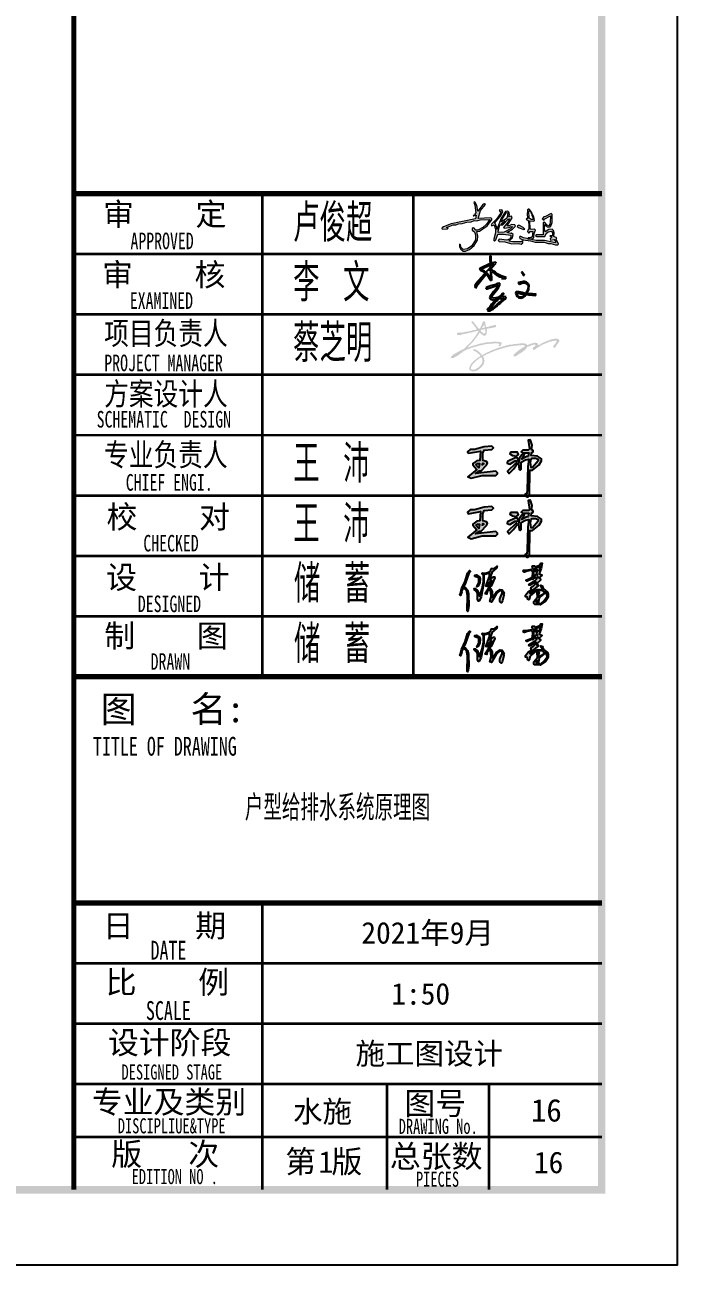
# Model space of a CAD drawing. Extents: x 27938 to 650306, y -92720 to 1524912.
# Drawn here: x 388269 to 392591, y 95789 to 104009 of the extents above; entities that cross this region are included whole.
import ezdxf
from ezdxf.enums import TextEntityAlignment as Align

# ---------------------------------------------------------------- set-up
doc = ezdxf.new("R2010")
doc.units = 0
doc.header["$LTSCALE"] = 1000
doc.header["$MEASUREMENT"] = 0
doc.linetypes.add('DASH', pattern=[0.35, 0.25, -0.1])
for name, color, linetype in [('C-Sheet-图框', 101, 'Continuous'), ('图框', 140, 'Continuous'), ('图签文字', 147, 'Continuous'), ('电子签名-李文', 7, 'DASH'), ('签名-水', 7, 'Continuous')]:
    doc.layers.add(name, color=color, linetype=linetype)
doc.layers.add('yichutu', color=7, linetype='Continuous', true_color=0xffffff, plot=False)
doc.layers.add('图签', color=147, linetype='Continuous', lineweight=18)
doc.layers.add('签名', color=7, linetype='Continuous', lineweight=18)
doc.styles.add('宋体', font='', dxfattribs={"height": 50})
doc.styles.add('建筑图签-1', font='simhei.ttf', dxfattribs={"width": 0.7})
doc.styles.add('建筑图签-2', font='TXT.shx', dxfattribs={"width": 0.5, "bigfont": 'HZTXT.shx'})
doc.styles.get('宋体').set_extended_font_data('SimSun')

# ---------------------------------------------------------------- blocks, each defined once
blk = doc.blocks.new('yct-841-594-84100-59399.9999999999-100-1000.0')
at = {"layer": 'yichutu', "color": 7, "true_color": 0xffffff}
blk.add_lwpolyline([(0, 0), (0, 59400), (84100, 59400), (84100, 0)], close=True, dxfattribs=at)
blk = doc.blocks.new('ljc')
at = {"linetype": 'Continuous'}
h = blk.add_hatch(color=0, dxfattribs=at)
h.paths.add_polyline_path([(2022.8, 1567.7), (2018.8, 1563.7), (2019.8, 1561.7), (2023.8, 1561.7), (2021.8, 1551.7), (1954.8, 1537.7), (1932.8, 1529.7), (1929.8, 1526.7), (1928.8, 1524.7), (1930.8, 1522.7), (1943.8, 1523.7), (1945.8, 1525.7), (1941.8, 1527.7), (1959.8, 1534.7), (1966.8, 1534.7), (1974.8, 1537.7), (1984.8, 1538.7), (1997.8, 1542.7), (2009.8, 1543.7), (2017.8, 1546.7), (2024.8, 1545.7), (2034.8, 1548.7), (2060.8, 1549.7), (2051.8, 1536.7), (2041.8, 1527.7), (2027.8, 1520.7), (2022.8, 1520.7), (2017.8, 1525.7), (2014.8, 1526.7), (2012.8, 1524.7), (2012.8, 1520.7), (2018.8, 1515.7), (2021.8, 1507.7), (2021.8, 1493.7), (2011.8, 1476.7), (1999.8, 1468.7), (1987.8, 1466.7), (1981.8, 1472.7), (1979.8, 1479.7), (1977.8, 1481.7), (1977.8, 1474.7), (1980.8, 1467.7), (1987.8, 1462.7), (1993.8, 1462.7), (2004.8, 1466.7), (2017.8, 1477.7), (2026.8, 1492.7), (2027.8, 1503.7), (2024.8, 1516.7), (2032.8, 1517.7), (2053.8, 1532.7), (2066.8, 1548.7), (2066.8, 1551.7), (2063.8, 1554.7), (2028.8, 1552.7), (2035.8, 1574.7), (2048.8, 1590.7), (2046.8, 1592.7), (2042.8, 1591.7), (2027.8, 1572.7), (2024.8, 1588.7), (2020.8, 1596.7), (2017.8, 1598.7), (2016.8, 1596.7), (2019.8, 1589.7)])
h.paths.add_polyline_path([(2080.8, 1521.7), (2080.8, 1527.7), (2074.8, 1540.7), (2092.8, 1561.7), (2096.8, 1571.7), (2093.8, 1576.7), (2086.8, 1575.7), (2088.8, 1571.7), (2091.8, 1571.7), (2090.8, 1566.7), (2079.8, 1550.7), (2065.8, 1536.7), (2064.8, 1534.7), (2066.8, 1532.7), (2072.8, 1534.7), (2076.8, 1522.7), (2076.8, 1512.7), (2071.8, 1495.7), (2071.8, 1491.7), (2073.8, 1489.7), (2077.8, 1493.7), (2082.8, 1509.7), (2098.8, 1509.7), (2118.8, 1506.7), (2118.8, 1499.7), (2115.8, 1495.7), (2107.8, 1492.7), (2086.8, 1495.7), (2083.8, 1491.7), (2086.8, 1488.7), (2102.8, 1487.7), (2121.8, 1482.7), (2139.8, 1483.7), (2147.8, 1481.7), (2151.8, 1485.7), (2151.8, 1490.7), (2147.8, 1487.7), (2124.8, 1487.7), (2113.8, 1489.7), (2123.8, 1498.7), (2125.8, 1508.7), (2120.8, 1511.7), (2118.8, 1510.7), (2107.8, 1513.7), (2123.8, 1522.7), (2131.8, 1531.7), (2129.8, 1534.7), (2120.8, 1535.7), (2114.8, 1532.7), (2108.8, 1532.7), (2122.8, 1554.7), (2120.8, 1558.7), (2113.8, 1556.7), (2115.8, 1563.7), (2114.8, 1568.7), (2110.8, 1572.7), (2104.8, 1571.7), (2092.8, 1553.7)])
h.paths.add_polyline_path([(2088.8, 1534.7), (2096.8, 1534.7), (2111.8, 1550.7), (2115.8, 1551.7), (2110.8, 1542.7), (2098.8, 1527.7), (2100.8, 1525.7), (2113.8, 1527.7), (2120.8, 1530.7), (2123.8, 1529.7), (2117.8, 1523.7), (2100.8, 1514.7), (2083.8, 1513.7), (2083.8, 1517.7)], flags=16)
h.paths.add_polyline_path([(2092.8, 1536.7), (2094.8, 1539.7), (2102.8, 1545.7), (2095.8, 1536.7)], flags=16)
h.paths.add_polyline_path([(2092.8, 1543.7), (2093.8, 1548.7), (2105.8, 1567.7), (2108.8, 1568.7), (2110.8, 1566.7), (2107.8, 1553.7), (2103.8, 1549.7)], flags=16)
h.paths.add_polyline_path([(2140.8, 1533.7), (2137.8, 1532.7), (2136.8, 1530.7), (2141.8, 1526.7), (2154.8, 1521.7), (2157.8, 1522.7), (2152.8, 1527.7)])
h.paths.add_polyline_path([(2174.8, 1521.7), (2172.8, 1523.7), (2171.8, 1545.7), (2182.8, 1544.7), (2184.8, 1546.7), (2182.8, 1556.7), (2177.8, 1565.7), (2176.8, 1560.7), (2179.8, 1555.7), (2180.8, 1549.7), (2174.8, 1549.7), (2169.8, 1553.7), (2168.8, 1573.7), (2170.8, 1573.7), (2174.8, 1568.7), (2175.8, 1570.7), (2169.8, 1578.7), (2166.8, 1578.7), (2164.8, 1576.7), (2163.8, 1561.7), (2165.8, 1552.7), (2162.8, 1552.7), (2161.8, 1550.7), (2166.8, 1546.7), (2168.8, 1536.7), (2168.8, 1523.7), (2165.8, 1520.7), (2164.8, 1516.7), (2167.8, 1512.7), (2169.8, 1512.7), (2172.8, 1516.7), (2179.8, 1516.7), (2177.8, 1501.7), (2174.8, 1499.7), (2166.8, 1498.7), (2174.8, 1495.7), (2179.8, 1496.7), (2182.8, 1499.7), (2183.8, 1510.7), (2186.8, 1520.7), (2184.8, 1522.7)])
h.paths.add_polyline_path([(2232.8, 1541.7), (2232.8, 1563.7), (2230.8, 1566.7), (2214.8, 1557.7), (2209.8, 1556.7), (2205.8, 1551.7), (2210.8, 1547.7), (2210.8, 1550.7), (2228.8, 1559.7), (2227.8, 1541.7), (2226.8, 1536.7), (2223.8, 1532.7), (2219.8, 1533.7), (2212.8, 1541.7), (2210.8, 1542.7), (2208.8, 1540.7), (2208.8, 1507.7), (2188.8, 1507.7), (2186.8, 1505.7), (2190.8, 1502.7), (2212.8, 1502.7), (2216.8, 1510.7), (2221.8, 1515.7), (2231.8, 1517.7), (2233.8, 1512.7), (2233.8, 1504.7), (2226.8, 1504.7), (2231.8, 1501.7), (2231.8, 1499.7), (2227.8, 1496.7), (2228.8, 1492.7), (2238.8, 1494.7), (2242.8, 1488.7), (2242.8, 1485.7), (2211.8, 1491.7), (2188.8, 1491.7), (2178.8, 1493.7), (2175.8, 1495.7), (2166.8, 1495.7), (2163.8, 1497.7), (2153.8, 1498.7), (2146.8, 1502.7), (2143.8, 1502.7), (2142.8, 1500.7), (2143.8, 1497.7), (2152.8, 1493.7), (2173.8, 1490.7), (2185.8, 1486.7), (2210.8, 1486.7), (2221.8, 1483.7), (2229.8, 1483.7), (2242.8, 1479.7), (2248.8, 1479.7), (2250.8, 1481.7), (2243.8, 1495.7), (2245.8, 1498.7), (2237.8, 1502.7), (2238.8, 1512.7), (2236.8, 1519.7), (2232.8, 1522.7), (2223.8, 1521.7), (2213.8, 1515.7), (2211.8, 1521.7), (2212.8, 1535.7), (2219.8, 1529.7), (2227.8, 1529.7), (2229.8, 1531.7)])
at = {"color": 0, "linetype": 'Continuous', "elevation": 16426272}
for points in [[(1929.8, 1526.7), (1928.8, 1524.7), (1930.8, 1522.7), (1943.8, 1523.7), (1945.8, 1525.7), (1941.8, 1527.7), (1959.8, 1534.7), (1966.8, 1534.7), (1974.8, 1537.7), (1984.8, 1538.7), (1997.8, 1542.7), (2009.8, 1543.7), (2017.8, 1546.7), (2024.8, 1545.7), (2034.8, 1548.7), (2060.8, 1549.7), (2051.8, 1536.7), (2041.8, 1527.7), (2027.8, 1520.7), (2022.8, 1520.7), (2017.8, 1525.7), (2014.8, 1526.7), (2012.8, 1524.7), (2012.8, 1520.7), (2018.8, 1515.7), (2021.8, 1507.7), (2021.8, 1493.7), (2011.8, 1476.7), (1999.8, 1468.7), (1987.8, 1466.7), (1981.8, 1472.7), (1979.8, 1479.7), (1977.8, 1481.7), (1977.8, 1474.7), (1980.8, 1467.7), (1987.8, 1462.7), (1993.8, 1462.7), (2004.8, 1466.7), (2017.8, 1477.7), (2026.8, 1492.7), (2027.8, 1503.7), (2024.8, 1516.7), (2032.8, 1517.7), (2053.8, 1532.7), (2066.8, 1548.7), (2066.8, 1551.7), (2063.8, 1554.7), (2028.8, 1552.7), (2035.8, 1574.7), (2048.8, 1590.7), (2046.8, 1592.7), (2042.8, 1591.7), (2027.8, 1572.7), (2024.8, 1588.7), (2020.8, 1596.7), (2017.8, 1598.7), (2016.8, 1596.7), (2019.8, 1589.7), (2022.8, 1567.7), (2018.8, 1563.7), (2019.8, 1561.7), (2023.8, 1561.7), (2021.8, 1551.7), (1954.8, 1537.7), (1932.8, 1529.7), (1929.8, 1526.7)], [(2065.8, 1536.7), (2064.8, 1534.7), (2066.8, 1532.7), (2072.8, 1534.7), (2076.8, 1522.7), (2076.8, 1512.7), (2071.8, 1495.7), (2071.8, 1491.7), (2073.8, 1489.7), (2077.8, 1493.7), (2082.8, 1509.7), (2098.8, 1509.7), (2118.8, 1506.7), (2118.8, 1499.7), (2115.8, 1495.7), (2107.8, 1492.7), (2086.8, 1495.7), (2083.8, 1491.7), (2086.8, 1488.7), (2102.8, 1487.7), (2121.8, 1482.7), (2139.8, 1483.7), (2147.8, 1481.7), (2151.8, 1485.7), (2151.8, 1490.7), (2147.8, 1487.7), (2124.8, 1487.7), (2113.8, 1489.7), (2123.8, 1498.7), (2125.8, 1508.7), (2120.8, 1511.7), (2118.8, 1510.7), (2107.8, 1513.7), (2123.8, 1522.7), (2131.8, 1531.7), (2129.8, 1534.7), (2120.8, 1535.7), (2114.8, 1532.7), (2108.8, 1532.7), (2122.8, 1554.7), (2120.8, 1558.7), (2113.8, 1556.7), (2115.8, 1563.7), (2114.8, 1568.7), (2110.8, 1572.7), (2104.8, 1571.7), (2092.8, 1553.7), (2080.8, 1521.7), (2080.8, 1527.7), (2074.8, 1540.7), (2092.8, 1561.7), (2096.8, 1571.7), (2093.8, 1576.7), (2086.8, 1575.7), (2088.8, 1571.7), (2091.8, 1571.7), (2090.8, 1566.7), (2079.8, 1550.7), (2065.8, 1536.7)], [(2162.8, 1552.7), (2161.8, 1550.7), (2166.8, 1546.7), (2168.8, 1536.7), (2168.8, 1523.7), (2165.8, 1520.7), (2164.8, 1516.7), (2167.8, 1512.7), (2169.8, 1512.7), (2172.8, 1516.7), (2179.8, 1516.7), (2177.8, 1501.7), (2174.8, 1499.7), (2166.8, 1498.7), (2174.8, 1495.7), (2179.8, 1496.7), (2182.8, 1499.7), (2183.8, 1510.7), (2186.8, 1520.7), (2184.8, 1522.7), (2174.8, 1521.7), (2172.8, 1523.7), (2171.8, 1545.7), (2182.8, 1544.7), (2184.8, 1546.7), (2182.8, 1556.7), (2177.8, 1565.7), (2176.8, 1560.7), (2179.8, 1555.7), (2180.8, 1549.7), (2174.8, 1549.7), (2169.8, 1553.7), (2168.8, 1573.7), (2170.8, 1573.7), (2174.8, 1568.7), (2175.8, 1570.7), (2169.8, 1578.7), (2166.8, 1578.7), (2164.8, 1576.7), (2163.8, 1561.7), (2165.8, 1552.7), (2162.8, 1552.7)], [(2015.8, 1560.7), (2014.8, 1559.7), (2016.8, 1559.7), (2015.8, 1560.7)], [(2016.8, 1561.7), (2015.8, 1560.7), (2018.8, 1560.7), (2016.8, 1561.7)], [(2083.8, 1513.7), (2083.8, 1517.7), (2088.8, 1534.7), (2096.8, 1534.7), (2111.8, 1550.7), (2115.8, 1551.7), (2110.8, 1542.7), (2098.8, 1527.7), (2100.8, 1525.7), (2113.8, 1527.7), (2120.8, 1530.7), (2123.8, 1529.7), (2117.8, 1523.7), (2100.8, 1514.7), (2083.8, 1513.7)], [(2092.8, 1543.7), (2093.8, 1548.7), (2105.8, 1567.7), (2108.8, 1568.7), (2110.8, 1566.7), (2107.8, 1553.7), (2103.8, 1549.7), (2092.8, 1543.7)], [(2092.8, 1536.7), (2094.8, 1539.7), (2102.8, 1545.7), (2095.8, 1536.7), (2092.8, 1536.7)], [(2143.8, 1502.7), (2142.8, 1500.7), (2143.8, 1497.7), (2152.8, 1493.7), (2173.8, 1490.7), (2185.8, 1486.7), (2210.8, 1486.7), (2221.8, 1483.7), (2229.8, 1483.7), (2242.8, 1479.7), (2248.8, 1479.7), (2250.8, 1481.7), (2243.8, 1495.7), (2245.8, 1498.7), (2237.8, 1502.7), (2238.8, 1512.7), (2236.8, 1519.7), (2232.8, 1522.7), (2223.8, 1521.7), (2213.8, 1515.7), (2211.8, 1521.7), (2212.8, 1535.7), (2219.8, 1529.7), (2227.8, 1529.7), (2229.8, 1531.7), (2232.8, 1541.7), (2232.8, 1563.7), (2230.8, 1566.7), (2214.8, 1557.7), (2209.8, 1556.7), (2205.8, 1551.7), (2210.8, 1547.7), (2210.8, 1550.7), (2228.8, 1559.7), (2227.8, 1541.7), (2226.8, 1536.7), (2223.8, 1532.7), (2219.8, 1533.7), (2212.8, 1541.7), (2210.8, 1542.7), (2208.8, 1540.7), (2208.8, 1507.7), (2188.8, 1507.7), (2186.8, 1505.7), (2190.8, 1502.7), (2212.8, 1502.7), (2216.8, 1510.7), (2221.8, 1515.7), (2231.8, 1517.7), (2233.8, 1512.7), (2233.8, 1504.7), (2226.8, 1504.7), (2231.8, 1501.7), (2231.8, 1499.7), (2227.8, 1496.7), (2228.8, 1492.7), (2238.8, 1494.7), (2242.8, 1488.7), (2242.8, 1485.7), (2211.8, 1491.7), (2188.8, 1491.7), (2178.8, 1493.7), (2175.8, 1495.7), (2166.8, 1495.7), (2163.8, 1497.7), (2153.8, 1498.7), (2146.8, 1502.7), (2143.8, 1502.7)], [(2176.8, 1568.7), (2175.8, 1569.7), (2174.8, 1566.7), (2176.8, 1564.7), (2176.8, 1568.7)], [(2137.8, 1532.7), (2136.8, 1530.7), (2141.8, 1526.7), (2154.8, 1521.7), (2157.8, 1522.7), (2152.8, 1527.7), (2140.8, 1533.7), (2137.8, 1532.7)]]:
    blk.add_lwpolyline(points, dxfattribs=at)
blk = doc.blocks.new('A$C44B256A7')
at = {"layer": '电子签名-李文'}
h = blk.add_hatch(color=0, dxfattribs=at)
h.dxf.hatch_style = 1
h.paths.add_polyline_path([(934, -1198), (941, -1210), (956, -1216), (968, -1207), (992, -1199), (1012, -1194), (1037, -1192), (1054, -1200), (1076, -1215), (1093, -1230), (1096, -1243), (1095, -1265), (1092, -1286), (1086, -1310), (1075, -1335), (1059, -1365), (1039, -1388), (1024, -1405), (1007, -1416), (991, -1423), (973, -1429), (958, -1429), (945, -1423), (936, -1414), (927, -1402), (919, -1391), (910, -1376), (910, -1366), (915, -1361), (935, -1366), (957, -1369), (977, -1373), (1002, -1377), (1020, -1380), (1055, -1386), (1075, -1389), (1102, -1393), (1140, -1392), (1169, -1396), (1199, -1396), (1222, -1404), (1226, -1395), (1230, -1384), (1221, -1380), (1202, -1379), (1168, -1378), (1110, -1373), (1073, -1371), (1046, -1369), (997, -1351), (972, -1349), (946, -1344), (925, -1342), (903, -1340), (893, -1348), (890, -1366), (894, -1381), (897, -1390), (916, -1418), (935, -1434), (951, -1442), (978, -1445), (993, -1442), (1013, -1435), (1029, -1424), (1042, -1415), (1055, -1395), (1073, -1371), (1079, -1362), (1095, -1333), (1111, -1306), (1111, -1281), (1114, -1251), (1116, -1233), (1101, -1208), (1084, -1194), (1069, -1182), (1055, -1176), (1037, -1171), (1016, -1172), (990, -1176), (970, -1183), (958, -1186), (940, -1186), (934, -1191)])
h.paths.add_polyline_path([(987, -1030), (1007, -1049), (1020, -1066), (1032, -1071), (1036, -1064), (1030, -1052), (1020, -1039), (1013, -1028), (1006, -1017), (992, -1016), (986, -1024)])
h.paths.add_polyline_path([(395, -1278), (403, -1295), (420, -1295), (516, -1261), (580, -1237), (606, -1225), (604, -1242), (569, -1289), (521, -1338), (502, -1370), (469, -1415), (459, -1437), (466, -1461), (473, -1463), (505, -1473), (561, -1464), (589, -1463), (635, -1455), (656, -1452), (683, -1449), (699, -1446), (687, -1462), (666, -1475), (650, -1485), (642, -1496), (607, -1527), (583, -1544), (580, -1546), (575, -1557), (545, -1583), (532, -1592), (516, -1602), (509, -1608), (462, -1636), (449, -1640), (446, -1634), (474, -1608), (494, -1591), (506, -1568), (523, -1548), (531, -1543), (553, -1516), (584, -1491), (603, -1465), (635, -1430), (668, -1402), (694, -1383), (693, -1366), (669, -1376), (650, -1395), (619, -1417), (594, -1442), (569, -1472), (533, -1499), (492, -1545), (460, -1590), (425, -1625), (417, -1648), (432, -1658), (463, -1657), (488, -1643), (516, -1628), (543, -1606), (571, -1586), (603, -1554), (635, -1533), (664, -1502), (690, -1485), (715, -1464), (726, -1446), (732, -1424), (710, -1420), (656, -1427), (590, -1434), (534, -1446), (510, -1444), (492, -1444), (486, -1428), (519, -1384), (565, -1324), (604, -1274), (630, -1231), (626, -1201), (589, -1206), (563, -1218), (528, -1229), (519, -1232), (499, -1236), (473, -1243), (448, -1253), (428, -1261), (405, -1271), (394, -1276)])
edge = h.paths.add_edge_path()
edge.add_line((470, -744), (463, -751))
edge.add_line((479, -744), (470, -744))
edge.add_line((486, -757), (479, -744))
edge.add_line((488, -983), (488, -948))
edge.add_line((505, -985), (488, -983))
edge.add_line((531, -998), (505, -985))
edge.add_line((559, -1019), (531, -998))
edge.add_line((586, -1042), (559, -1019))
edge.add_line((649, -1079), (586, -1042))
edge.add_line((698, -1095), (649, -1079))
edge.add_line((735, -1105), (698, -1095))
edge.add_line((727, -1120), (735, -1105))
edge.add_line((692, -1122), (727, -1120))
edge.add_line((655, -1122), (692, -1122))
edge.add_line((675, -1107), (655, -1122))
edge.add_line((627, -1093), (675, -1107))
edge.add_line((570, -1058), (627, -1093))
edge.add_line((495, -1007), (570, -1058))
edge.add_line((490, -1012), (495, -1007))
edge.add_line((495, -1144), (490, -1012))
edge.add_line((491, -1152), (495, -1144))
edge.add_line((471, -1149), (491, -1152))
edge.add_line((413, -1057), (471, -1149))
edge.add_line((371, -1021), (413, -1057))
edge.add_line((341, -1002), (371, -1021))
edge.add_line((314, -991), (341, -1002))
edge.add_line((286, -969), (314, -991))
edge.add_line((297, -954), (286, -969))
edge.add_line((497, -860), (487, -865))
edge.add_line((563, -849), (497, -860))
edge.add_line((565, -866), (563, -849))
edge.add_line((448, -990), (471, -966))
edge.add_line((239, -1246), (448, -990))
edge.add_line((247, -1268), (239, -1246))
edge.add_line((227, -1272), (247, -1268))
edge.add_line((213, -1252), (227, -1272))
edge.add_line((221, -1213), (213, -1252))
edge.add_line((366, -1049), (221, -1213))
edge.add_line((531, -873), (487, -920))
edge.add_line((523, -874), (531, -873))
edge.add_line((444, -905), (468, -895))
edge.add_line((350, -952), (444, -905))
edge.add_line((322, -977), (350, -952))
edge.add_line((376, -998), (322, -977))
edge.add_line((410, -1028), (376, -998))
edge.add_line((430, -1046), (410, -1028))
edge.add_line((458, -1093), (430, -1046))
edge.add_line((476, -1116), (458, -1093))
edge.add_line((463, -751), (470, -938))
h = blk.add_hatch(color=0, dxfattribs=at)
h.dxf.hatch_style = 1
h.paths.add_polyline_path([(470, -938), (397, -1017), (414, -1031), (448, -990), (471, -966), (476, -1116), (458, -1093), (430, -1046), (414, -1032), (401, -1047), (413, -1057), (471, -1149), (491, -1152), (495, -1144), (490, -1012), (495, -1007), (570, -1058), (627, -1093), (675, -1107), (655, -1122), (692, -1122), (727, -1120), (735, -1105), (698, -1095), (649, -1079), (586, -1042), (559, -1019), (531, -998), (505, -985), (488, -983), (488, -948), (565, -866), (563, -849), (497, -860), (487, -865), (486, -757), (479, -744), (470, -744), (463, -751)])
h.paths.add_polyline_path([(487, -888), (535, -869), (487, -920)], flags=16)
h = blk.add_hatch(color=0, dxfattribs=at)
h.dxf.hatch_style = 1
h.paths.add_polyline_path([(401, -1047), (383, -1031), (366, -1049), (221, -1213), (213, -1252), (227, -1272), (247, -1268), (239, -1246)])
h.paths.add_polyline_path([(414, -1032), (410, -1028), (397, -1017), (383, -1031), (401, -1047)])
h = blk.add_hatch(color=0, dxfattribs=at)
h.dxf.hatch_style = 1
h.paths.add_polyline_path([(322, -977), (350, -952), (444, -905), (468, -895), (468, -874), (297, -954), (286, -969), (314, -991), (341, -1002), (371, -1021), (383, -1031), (397, -1017), (376, -998)])
h = blk.add_hatch(color=0, dxfattribs=at)
h.dxf.hatch_style = 1
h.paths.add_polyline_path([(604, -1432), (594, -1442), (576, -1464), (589, -1463), (607, -1460), (636, -1429)])
h.paths.add_polyline_path([(1055, -1386), (1061, -1387), (1073, -1371), (1055, -1370), (1043, -1384)])
at = {"layer": '电子签名-李文', "color": 0}
for p, q in [((470, -744, 0), (463, -751, 0)), ((463, -751, 0), (470, -938, 0)), ((479, -744, 0), (470, -744, 0)), ((486, -757, 0), (479, -744, 0)), ((487, -865, 0), (486, -757, 0)), ((239, -1246, 0), (448, -990, 0)), ((297, -954, 0), (286, -969, 0)), ((286, -969, 0), (314, -991, 0)), ((468, -874, 0), (297, -954, 0)), ((314, -991, 0), (341, -1002, 0)), ((322, -977, 0), (350, -952, 0)), ((376, -998, 0), (322, -977, 0)), ((341, -1002, 0), (371, -1021, 0)), ((350, -952, 0), (444, -905, 0)), ((470, -938, 0), (366, -1049, 0)), ((371, -1021, 0), (413, -1057, 0)), ((410, -1028, 0), (376, -998, 0)), ((444, -905, 0), (468, -895, 0)), ((448, -990, 0), (471, -966, 0)), ((471, -966, 0), (476, -1116, 0)), ((497, -860, 0), (487, -865, 0)), ((531, -873, 0), (487, -920, 0)), ((487, -888, 0), (523, -874, 0)), ((487, -920, 0), (487, -888, 0)), ((488, -948, 0), (565, -866, 0)), ((488, -983, 0), (488, -948, 0)), ((505, -985, 0), (488, -983, 0)), ((490, -1012, 0), (495, -1007, 0)), ((495, -1144, 0), (490, -1012, 0)), ((495, -1007, 0), (570, -1058, 0)), ((563, -849, 0), (497, -860, 0)), ((531, -998, 0), (505, -985, 0)), ((523, -874, 0), (531, -873, 0)), ((559, -1019, 0), (531, -998, 0)), ((586, -1042, 0), (559, -1019, 0)), ((565, -866, 0), (563, -849, 0)), ((221, -1213, 0), (213, -1252, 0)), ((366, -1049, 0), (221, -1213, 0)), ((430, -1046, 0), (410, -1028, 0)), ((413, -1057, 0), (471, -1149, 0)), ((458, -1093, 0), (430, -1046, 0)), ((476, -1116, 0), (458, -1093, 0)), ((471, -1149, 0), (491, -1152, 0)), ((491, -1152, 0), (495, -1144, 0)), ((570, -1058, 0), (627, -1093, 0)), ((649, -1079, 0), (586, -1042, 0)), ((627, -1093, 0), (675, -1107, 0)), ((698, -1095, 0), (649, -1079, 0)), ((675, -1107, 0), (655, -1122, 0)), ((655, -1122, 0), (692, -1122, 0)), ((692, -1122, 0), (727, -1120, 0)), ((735, -1105, 0), (698, -1095, 0)), ((727, -1120, 0), (735, -1105, 0)), ((213, -1252, 0), (227, -1272, 0)), ((227, -1272, 0), (247, -1268, 0)), ((247, -1268, 0), (239, -1246, 0))]:
    blk.add_line(p, q, dxfattribs=at)
at = {"layer": '电子签名-李文', "color": 0, "elevation": 0}
for points in [[(987, -1030), (1007, -1049), (1020, -1066), (1032, -1071), (1036, -1064), (1030, -1052), (1020, -1039), (1013, -1028), (1006, -1017), (992, -1016), (986, -1024), (987, -1030)], [(395, -1278), (403, -1295), (420, -1295), (516, -1261), (580, -1237), (606, -1225), (604, -1242), (569, -1289), (521, -1338), (502, -1370), (469, -1415), (459, -1437), (466, -1461), (473, -1463), (505, -1473), (561, -1464), (589, -1463), (635, -1455), (656, -1452), (683, -1449), (699, -1446), (687, -1462), (666, -1475), (650, -1485), (642, -1496), (607, -1527), (583, -1544), (580, -1546), (575, -1557), (545, -1583), (532, -1592), (516, -1602), (509, -1608), (462, -1636), (449, -1640), (446, -1634), (474, -1608), (494, -1591), (506, -1568), (523, -1548), (531, -1543), (553, -1516), (584, -1491), (603, -1465), (635, -1430), (668, -1402), (694, -1383), (693, -1366), (669, -1376), (650, -1395), (619, -1417), (594, -1442), (569, -1472), (533, -1499), (492, -1545), (460, -1590), (425, -1625), (417, -1648), (432, -1658), (463, -1657), (488, -1643), (516, -1628), (543, -1606), (571, -1586), (603, -1554), (635, -1533), (664, -1502), (690, -1485), (715, -1464), (726, -1446), (732, -1424), (710, -1420), (656, -1427), (590, -1434), (534, -1446), (510, -1444), (492, -1444), (486, -1428), (519, -1384), (565, -1324), (604, -1274), (630, -1231), (626, -1201), (589, -1206), (563, -1218), (528, -1229), (519, -1232), (499, -1236), (473, -1243), (448, -1253), (428, -1261), (405, -1271), (394, -1276), (395, -1278)], [(934, -1198), (941, -1210), (956, -1216), (968, -1207), (992, -1199), (1012, -1194), (1037, -1192), (1054, -1200), (1076, -1215), (1093, -1230), (1096, -1243), (1095, -1265), (1092, -1286), (1086, -1310), (1075, -1335), (1059, -1365), (1039, -1388), (1024, -1405), (1007, -1416), (991, -1423), (973, -1429), (958, -1429), (945, -1423), (936, -1414), (927, -1402), (919, -1391), (910, -1376), (910, -1366), (915, -1361), (935, -1366), (957, -1369), (977, -1373), (1002, -1377), (1020, -1380), (1055, -1386), (1075, -1389), (1102, -1393), (1140, -1392), (1169, -1396), (1199, -1396), (1222, -1404), (1226, -1395), (1230, -1384), (1221, -1380), (1202, -1379), (1168, -1378), (1110, -1373), (1073, -1371), (1046, -1369), (997, -1351), (972, -1349), (946, -1344), (925, -1342), (903, -1340), (893, -1348), (890, -1366), (894, -1381), (897, -1390), (916, -1418), (935, -1434), (951, -1442), (978, -1445), (993, -1442), (1013, -1435), (1029, -1424), (1042, -1415), (1055, -1395), (1073, -1371), (1079, -1362), (1095, -1333), (1111, -1306), (1111, -1281), (1114, -1251), (1116, -1233), (1101, -1208), (1084, -1194), (1069, -1182), (1055, -1176), (1037, -1171), (1016, -1172), (990, -1176), (970, -1183), (958, -1186), (940, -1186), (934, -1191), (934, -1198)]]:
    blk.add_lwpolyline(points, dxfattribs=at)
blk = doc.blocks.new('王沛')
h = blk.add_hatch(color=7)
h.paths.add_polyline_path([(205, 110), (204, 111), (202, 111), (187, 96), (190, 92), (198, 100)])
h.paths.add_polyline_path([(141, 110), (141, 111), (143, 110), (140, 108)], flags=16)
h.paths.add_polyline_path([(130, 110), (135, 110), (134, 102), (129, 107)], flags=16)
h.paths.add_polyline_path([(232, 120), (238, 120), (243, 118), (243, 115), (233, 103), (230, 103), (229, 113), (230, 119)], flags=16)
h.paths.add_polyline_path([(206, 120), (205, 121), (201, 121), (187, 114), (186, 111), (191, 109), (201, 115), (205, 115), (207, 117)])
h.paths.add_polyline_path([(206, 130), (205, 131), (193, 131), (191, 128), (196, 125), (203, 124), (207, 127)])
h.paths.add_polyline_path([(159, 141), (158, 142), (144, 141), (126, 136), (118, 136), (113, 132), (115, 129), (137, 133), (136, 116), (130, 115), (123, 110), (123, 108), (130, 99), (114, 86), (120, 83), (140, 88), (165, 88), (168, 91), (168, 93), (165, 96), (128, 92), (135, 97), (138, 97), (148, 107), (150, 111), (148, 114), (141, 116), (141, 129), (144, 135), (158, 136), (161, 139)])
h.paths.add_polyline_path([(229, 153), (228, 154), (225, 153), (227, 137), (225, 135), (215, 135), (212, 132), (214, 130), (226, 130), (225, 123), (222, 123), (213, 118), (218, 127), (217, 128), (213, 126), (209, 121), (207, 110), (208, 99), (210, 98), (212, 100), (212, 113), (220, 117), (226, 118), (224, 105), (223, 62), (222, 55), (219, 54), (222, 49), (225, 49), (227, 51), (228, 98), (233, 98), (245, 108), (249, 115), (249, 119), (242, 124), (230, 125), (231, 130), (234, 132), (234, 134), (231, 136), (232, 144)])
at = {"color": 7, "linetype": 'Continuous', "elevation": 7849739}
for points in [[(159, 141), (158, 142), (144, 141), (126, 136), (118, 136), (113, 132), (115, 129), (137, 133), (136, 116), (130, 115), (123, 110), (123, 108), (130, 99), (114, 86), (120, 83), (140, 88), (165, 88), (168, 91), (168, 93), (165, 96), (128, 92), (135, 97), (138, 97), (148, 107), (150, 111), (148, 114), (141, 116), (141, 129), (144, 135), (158, 136), (161, 139), (159, 141)], [(229, 153), (228, 154), (225, 153), (227, 137), (225, 135), (215, 135), (212, 132), (214, 130), (226, 130), (225, 123), (222, 123), (213, 118), (218, 127), (217, 128), (213, 126), (209, 121), (207, 110), (208, 99), (210, 98), (212, 100), (212, 113), (220, 117), (226, 118), (224, 105), (223, 62), (222, 55), (219, 54), (222, 49), (225, 49), (227, 51), (228, 98), (233, 98), (245, 108), (249, 115), (249, 119), (242, 124), (230, 125), (231, 130), (234, 132), (234, 134), (231, 136), (232, 144), (229, 153)], [(206, 120), (205, 121), (201, 121), (187, 114), (186, 111), (191, 109), (201, 115), (205, 115), (207, 117), (206, 120)], [(206, 130), (205, 131), (193, 131), (191, 128), (196, 125), (203, 124), (207, 127), (206, 130)], [(232, 120), (238, 120), (243, 118), (243, 115), (233, 103), (230, 103), (229, 113), (230, 119), (232, 120)], [(130, 110), (135, 110), (134, 102), (129, 107), (130, 110)], [(141, 110), (141, 111), (143, 110), (140, 108), (141, 110)], [(205, 110), (204, 111), (202, 111), (187, 96), (190, 92), (198, 100), (205, 110)]]:
    blk.add_lwpolyline(points, dxfattribs=at)
blk = doc.blocks.new('jhsarg')
at = {"linetype": 'Continuous'}
h = blk.add_hatch(color=256, dxfattribs=at)
h.paths.add_polyline_path([(375.5, 273), (366.5, 254), (364.5, 243), (362.5, 241), (363.5, 239), (364.5, 238), (367.5, 247), (366.5, 248), (376.5, 269), (384.5, 292), (388.5, 297), (386.5, 299), (381.5, 293)])
h.paths.add_polyline_path([(381.5, 251), (376.5, 258), (374.5, 258), (373.5, 256), (378.5, 251), (381.5, 238), (380.5, 200), (382.5, 199), (384.5, 213), (383.5, 242)])
h.paths.add_polyline_path([(410.5, 284), (403.5, 289), (399.5, 288), (399.5, 285), (404.5, 283), (405.5, 284), (409.5, 279), (409.5, 270), (404.5, 259), (407.5, 261), (411.5, 269), (412.5, 279)], flags=17)
h.paths.add_polyline_path([(441.5, 296), (452.5, 305), (454.5, 310), (447.5, 304), (439.5, 304), (437.5, 298), (433.5, 295), (424.5, 293), (418.5, 294), (416.5, 292), (420.5, 286), (420.5, 272), (417.5, 255), (410.5, 236), (408.5, 238), (408.5, 243), (405.5, 250), (400.5, 255), (397.5, 255), (397.5, 253), (403.5, 248), (405.5, 244), (405.5, 228), (408.5, 224), (410.5, 226), (414.5, 235), (421.5, 269), (421.5, 289), (435.5, 293), (435.5, 285), (426.5, 261), (429.5, 260), (433.5, 268), (439.5, 275), (441.5, 273), (438.5, 265), (424.5, 242), (428.5, 241), (429.5, 247), (433.5, 251), (435.5, 251), (438.5, 247), (439.5, 235), (436.5, 223), (440.5, 222), (451.5, 241), (457.5, 247), (463.5, 250), (466.5, 247), (466.5, 244), (460.5, 230), (460.5, 223), (464.5, 220), (467.5, 225), (470.5, 239), (469.5, 241), (471.5, 245), (466.5, 252), (461.5, 253), (451.5, 246), (442.5, 233), (441.5, 248), (438.5, 254), (435.5, 256), (439.5, 261), (448.5, 281), (447.5, 284), (445.5, 284), (439.5, 280), (437.5, 277), (435.5, 278)])
h.paths.add_polyline_path([(545.5, 311), (540.5, 311), (539.5, 308), (541.5, 305), (539.5, 303), (526.5, 300), (518.5, 300), (517.5, 298), (521.5, 295), (527.5, 298), (539.5, 300), (541.5, 295), (540.5, 284), (537.5, 281), (524.5, 276), (527.5, 273), (538.5, 278), (541.5, 277), (543.5, 280), (547.5, 282), (551.5, 279), (546.5, 274), (531.5, 265), (532.5, 263), (535.5, 263), (548.5, 271), (550.5, 270), (542.5, 261), (536.5, 257), (538.5, 252), (530.5, 247), (523.5, 239), (523.5, 235), (528.5, 234), (528.5, 229), (531.5, 227), (533.5, 229), (534.5, 236), (546.5, 247), (553.5, 250), (565.5, 250), (570.5, 244), (557.5, 236), (555.5, 237), (555.5, 241), (557.5, 246), (552.5, 246), (553.5, 234), (544.5, 223), (544.5, 218), (546.5, 216), (559.5, 215), (572.5, 224), (579.5, 235), (579.5, 241), (577.5, 246), (567.5, 254), (565.5, 259), (566.5, 261), (561.5, 263), (560.5, 261), (564.5, 255), (563.5, 253), (551.5, 253), (540.5, 247), (536.5, 243), (534.5, 244), (537.5, 249), (554.5, 262), (553.5, 265), (550.5, 265), (551.5, 267), (553.5, 265), (552.5, 268), (560.5, 276), (560.5, 278), (556.5, 281), (563.5, 287), (563.5, 289), (557.5, 291), (562.5, 304), (564.5, 317), (561.5, 317), (559.5, 313), (547.5, 308)])
h.paths.add_polyline_path([(558.5, 309), (558.5, 300), (554.5, 299), (550.5, 302), (546.5, 300), (548.5, 297), (552.5, 296), (550.5, 290), (544.5, 285), (542.5, 288), (543.5, 289), (544.5, 302)], flags=16)
h.paths.add_polyline_path([(552.5, 290), (553.5, 289), (551.5, 289)], flags=16)
h.paths.add_polyline_path([(549.5, 283), (550.5, 282), (548.5, 282)], flags=16)
h.paths.add_polyline_path([(553.5, 284), (554.5, 283), (552.5, 283), (553.5, 282), (551.5, 282), (552.5, 283)], flags=16)
h.paths.add_polyline_path([(571.5, 248), (575.5, 243), (576.5, 236), (567.5, 223), (559.5, 217), (555.5, 219), (555.5, 225), (556.5, 226), (557.5, 233), (571.5, 244)], flags=16)
h.paths.add_polyline_path([(550.5, 226), (553.5, 226), (554.5, 219), (549.5, 219), (549.5, 225)], flags=16)
for points in [[(397.5, 253), (397.5, 255), (400.5, 255), (405.5, 250), (408.5, 243), (408.5, 238), (410.5, 236), (417.5, 255), (420.5, 272), (420.5, 286), (416.5, 292), (418.5, 294), (424.5, 293), (433.5, 295), (437.5, 298), (439.5, 304), (447.5, 304), (454.5, 310), (452.5, 305), (441.5, 296), (435.5, 278), (437.5, 277), (439.5, 280), (445.5, 284), (447.5, 284), (448.5, 281), (439.5, 261), (435.5, 256), (438.5, 254), (441.5, 248), (442.5, 233), (451.5, 246), (461.5, 253), (466.5, 252), (471.5, 245), (469.5, 241), (470.5, 239), (467.5, 225), (464.5, 220), (460.5, 223), (460.5, 230), (466.5, 244), (466.5, 247), (463.5, 250), (457.5, 247), (451.5, 241), (440.5, 222), (436.5, 223), (439.5, 235), (438.5, 247), (435.5, 251), (433.5, 251), (429.5, 247), (428.5, 241), (424.5, 242), (438.5, 265), (441.5, 273), (439.5, 275), (433.5, 268), (429.5, 260), (426.5, 261), (435.5, 285), (435.5, 293), (421.5, 289), (421.5, 269), (414.5, 235), (410.5, 226), (408.5, 224), (405.5, 228), (405.5, 244), (403.5, 248), (397.5, 253)], [(517.5, 298), (518.5, 300), (526.5, 300), (539.5, 303), (541.5, 305), (539.5, 308), (540.5, 311), (545.5, 311), (547.5, 308), (559.5, 313), (561.5, 317), (564.5, 317), (562.5, 304), (557.5, 291), (563.5, 289), (563.5, 287), (556.5, 281), (560.5, 278), (560.5, 276), (552.5, 268), (554.5, 262), (537.5, 249), (534.5, 244), (536.5, 243), (540.5, 247), (551.5, 253), (563.5, 253), (564.5, 255), (560.5, 261), (561.5, 263), (566.5, 261), (565.5, 259), (567.5, 254), (577.5, 246), (579.5, 241), (579.5, 235), (572.5, 224), (559.5, 215), (546.5, 216), (544.5, 218), (544.5, 223), (553.5, 234), (552.5, 246), (557.5, 246), (555.5, 241), (555.5, 237), (557.5, 236), (570.5, 244), (565.5, 250), (553.5, 250), (546.5, 247), (534.5, 236), (533.5, 229), (531.5, 227), (528.5, 229), (528.5, 234), (523.5, 235), (523.5, 239), (530.5, 247), (538.5, 252), (536.5, 257), (542.5, 261), (550.5, 270), (548.5, 271), (535.5, 263), (532.5, 263), (531.5, 265), (546.5, 274), (551.5, 279), (547.5, 282), (543.5, 280), (541.5, 277), (538.5, 278), (527.5, 273), (524.5, 276), (537.5, 281), (540.5, 284), (541.5, 295), (539.5, 300), (527.5, 298), (521.5, 295), (517.5, 298)], [(543.5, 289), (542.5, 288), (544.5, 285), (550.5, 290), (552.5, 296), (548.5, 297), (546.5, 300), (550.5, 302), (554.5, 299), (558.5, 300), (558.5, 309), (544.5, 302), (543.5, 289)], [(363.5, 239), (362.5, 241), (364.5, 243), (366.5, 254), (375.5, 273), (381.5, 293), (386.5, 299), (388.5, 297), (384.5, 292), (376.5, 269), (366.5, 248), (367.5, 247), (364.5, 238), (363.5, 239)], [(399.5, 285), (399.5, 288), (403.5, 289), (410.5, 284), (412.5, 279), (411.5, 269), (407.5, 261), (404.5, 259), (409.5, 270), (409.5, 279), (405.5, 284), (404.5, 283), (399.5, 285)], [(549.5, 283), (548.5, 282), (550.5, 282), (549.5, 283)], [(552.5, 290), (551.5, 289), (553.5, 289), (552.5, 290)], [(552.5, 283), (551.5, 282), (553.5, 282), (552.5, 283)], [(553.5, 284), (552.5, 283), (554.5, 283), (553.5, 284)], [(373.5, 256), (374.5, 258), (376.5, 258), (381.5, 251), (383.5, 242), (384.5, 213), (382.5, 199), (380.5, 200), (381.5, 238), (378.5, 251), (373.5, 256)], [(551.5, 267), (550.5, 265), (553.5, 265), (551.5, 267)], [(556.5, 226), (555.5, 225), (555.5, 219), (559.5, 217), (567.5, 223), (576.5, 236), (575.5, 243), (571.5, 248), (571.5, 244), (557.5, 233), (556.5, 226)], [(550.5, 226), (549.5, 225), (549.5, 219), (554.5, 219), (553.5, 226), (550.5, 226)]]:
    blk.add_lwpolyline(points, dxfattribs=at)

msp = doc.modelspace()

# ---------------------------------------------------------------- hatches: boundary and pattern name
at = {"layer": '签名'}
h = msp.add_hatch(color=2, dxfattribs=at)
h.dxf.hatch_style = 1
h.paths.add_polyline_path([(391298.4, 101998.7), (391298.4, 102001.7), (391301.4, 102004.7), (391300.4, 102006.7), (391304.4, 102009.7), (391312.4, 102021.7), (391317.4, 102003.7)], flags=16)
h.paths.add_polyline_path([(391289.4, 101979.7), (391289.4, 101982.7), (391294.4, 101987.7), (391299.4, 101987.7), (391312.4, 101991.7), (391319.4, 101991.7), (391320.4, 101972.7), (391318.4, 101965.7), (391316.4, 101963.7), (391310.4, 101962.7), (391296.4, 101971.7)], flags=16)
h.paths.add_polyline_path([(391223.4, 101728.7), (391226.4, 101743.7), (391230.4, 101747.7), (391230.4, 101751.7), (391234.4, 101753.7), (391236.4, 101761.7), (391239.4, 101762.7), (391245.4, 101769.7), (391249.4, 101771.7), (391258.4, 101783.7), (391263.4, 101784.7), (391271.4, 101792.7), (391277.4, 101795.7), (391281.4, 101800.7), (391289.4, 101802.7), (391292.4, 101805.7), (391294.4, 101805.7), (391295.4, 101801.7), (391298.4, 101798.7), (391299.4, 101789.7), (391301.4, 101785.7), (391300.4, 101770.7), (391285.4, 101748.7), (391283.4, 101748.7), (391271.4, 101736.7), (391269.4, 101736.7), (391255.4, 101726.7), (391251.4, 101726.7), (391247.4, 101723.7), (391228.4, 101723.7)], flags=16)
h.paths.add_polyline_path([(391213.4, 101733.7), (391212.4, 101732.7), (391215.4, 101722.7), (391222.4, 101715.7), (391232.4, 101712.7), (391248.4, 101711.7), (391250.4, 101713.7), (391265.4, 101717.7), (391272.4, 101721.7), (391275.4, 101725.7), (391280.4, 101727.7), (391285.4, 101733.7), (391287.4, 101732.7), (391288.4, 101735.7), (391299.4, 101745.7), (391299.4, 101747.7), (391303.4, 101751.7), (391310.4, 101763.7), (391313.4, 101778.7), (391316.4, 101783.7), (391312.4, 101788.7), (391310.4, 101799.7), (391308.4, 101801.7), (391307.4, 101806.7), (391304.4, 101809.7), (391304.4, 101812.7), (391307.4, 101812.7), (391313.4, 101817.7), (391321.4, 101820.7), (391324.4, 101824.7), (391328.4, 101824.7), (391332.4, 101827.7), (391343.4, 101830.7), (391345.4, 101833.7), (391348.4, 101833.7), (391357.4, 101838.7), (391361.4, 101838.7), (391362.4, 101840.7), (391367.4, 101841.7), (391373.4, 101845.7), (391377.4, 101845.7), (391381.4, 101848.7), (391399.4, 101853.7), (391401.4, 101855.7), (391411.4, 101857.7), (391416.4, 101860.7), (391420.4, 101860.7), (391433.4, 101865.7), (391438.4, 101865.7), (391448.4, 101870.7), (391453.4, 101869.7), (391459.4, 101872.7), (391471.4, 101874.7), (391473.4, 101876.7), (391476.4, 101875.7), (391479.4, 101877.7), (391493.4, 101878.7), (391497.4, 101880.7), (391565.4, 101886.7), (391576.4, 101885.7), (391581.4, 101883.7), (391583.4, 101880.7), (391581.4, 101876.7), (391577.4, 101875.7), (391573.4, 101871.7), (391567.4, 101869.7), (391536.4, 101848.7), (391532.4, 101843.7), (391526.4, 101840.7), (391522.4, 101835.7), (391520.4, 101835.7), (391518.4, 101831.7), (391514.4, 101831.7), (391512.4, 101829.7), (391514.4, 101827.7), (391506.4, 101820.7), (391507.4, 101814.7), (391513.4, 101809.7), (391517.4, 101812.7), (391521.4, 101812.7), (391526.4, 101816.7), (391530.4, 101817.7), (391544.4, 101828.7), (391549.4, 101830.7), (391551.4, 101833.7), (391555.4, 101833.7), (391562.4, 101839.7), (391566.4, 101840.7), (391590.4, 101862.7), (391595.4, 101871.7), (391599.4, 101875.7), (391602.4, 101874.7), (391605.4, 101877.7), (391614.4, 101879.7), (391615.4, 101881.7), (391619.4, 101881.7), (391623.4, 101884.7), (391637.4, 101888.7), (391653.4, 101888.7), (391651.4, 101882.7), (391647.4, 101877.7), (391639.4, 101873.7), (391633.4, 101864.7), (391635.4, 101856.7), (391639.4, 101854.7), (391644.4, 101854.7), (391647.4, 101858.7), (391650.4, 101858.7), (391671.4, 101873.7), (391678.4, 101875.7), (391687.4, 101884.7), (391695.4, 101886.7), (391698.4, 101890.7), (391700.4, 101889.7), (391726.4, 101901.7), (391730.4, 101901.7), (391743.4, 101907.7), (391763.4, 101912.7), (391765.4, 101914.7), (391776.4, 101914.7), (391786.4, 101917.7), (391793.4, 101915.7), (391793.4, 101910.7), (391788.4, 101904.7), (391788.4, 101901.7), (391784.4, 101897.7), (391782.4, 101892.7), (391776.4, 101888.7), (391769.4, 101877.7), (391771.4, 101871.7), (391775.4, 101867.7), (391779.4, 101868.7), (391790.4, 101881.7), (391793.4, 101888.7), (391800.4, 101896.7), (391800.4, 101898.7), (391804.4, 101902.7), (391809.4, 101911.7), (391809.4, 101919.7), (391803.4, 101926.7), (391794.4, 101928.7), (391770.4, 101927.7), (391762.4, 101923.7), (391757.4, 101924.7), (391738.4, 101916.7), (391727.4, 101914.7), (391723.4, 101910.7), (391709.4, 101906.7), (391696.4, 101898.7), (391691.4, 101897.7), (391684.4, 101891.7), (391681.4, 101891.7), (391678.4, 101888.7), (391666.4, 101883.7), (391669.4, 101889.7), (391665.4, 101899.7), (391659.4, 101899.7), (391656.4, 101901.7), (391646.4, 101901.7), (391623.4, 101896.7), (391616.4, 101892.7), (391596.4, 101885.7), (391593.4, 101891.7), (391585.4, 101895.7), (391581.4, 101894.7), (391579.4, 101897.7), (391567.4, 101898.7), (391551.4, 101897.7), (391548.4, 101895.7), (391538.4, 101896.7), (391531.4, 101895.7), (391528.4, 101893.7), (391510.4, 101893.7), (391504.4, 101891.7), (391502.4, 101892.7), (391498.4, 101889.7), (391488.4, 101890.7), (391478.4, 101888.7), (391475.4, 101886.7), (391450.4, 101882.7), (391448.4, 101879.7), (391435.4, 101877.7), (391419.4, 101871.7), (391399.4, 101866.7), (391396.4, 101863.7), (391394.4, 101864.7), (391382.4, 101858.7), (391376.4, 101857.7), (391357.4, 101848.7), (391354.4, 101848.7), (391347.4, 101843.7), (391344.4, 101843.7), (391340.4, 101840.7), (391336.4, 101840.7), (391325.4, 101833.7), (391320.4, 101832.7), (391315.4, 101827.7), (391312.4, 101827.7), (391310.4, 101824.7), (391307.4, 101824.7), (391297.4, 101818.7), (391290.4, 101829.7), (391278.4, 101841.7), (391266.4, 101850.7), (391261.4, 101852.7), (391255.4, 101858.7), (391239.4, 101858.7), (391237.4, 101856.7), (391244.4, 101848.7), (391255.4, 101842.7), (391258.4, 101842.7), (391280.4, 101824.7), (391287.4, 101815.7), (391287.4, 101812.7), (391279.4, 101808.7), (391272.4, 101802.7), (391268.4, 101801.7), (391264.4, 101796.7), (391259.4, 101794.7), (391254.4, 101788.7), (391249.4, 101786.7), (391225.4, 101761.7), (391217.4, 101746.7), (391217.4, 101742.7), (391214.4, 101739.7)])
h.paths.add_polyline_path([(391092.4, 101809.7), (391091.4, 101808.7), (391091.4, 101803.7), (391096.4, 101799.7), (391107.4, 101800.7), (391121.4, 101807.7), (391123.4, 101810.7), (391130.4, 101811.7), (391135.4, 101816.7), (391139.4, 101817.7), (391143.4, 101822.7), (391149.4, 101824.7), (391151.4, 101828.7), (391154.4, 101828.7), (391174.4, 101845.7), (391176.4, 101845.7), (391179.4, 101849.7), (391185.4, 101850.7), (391194.4, 101856.7), (391200.4, 101857.7), (391210.4, 101862.7), (391216.4, 101862.7), (391219.4, 101865.7), (391226.4, 101866.7), (391229.4, 101869.7), (391239.4, 101870.7), (391246.4, 101874.7), (391248.4, 101873.7), (391250.4, 101875.7), (391262.4, 101877.7), (391285.4, 101885.7), (391291.4, 101885.7), (391332.4, 101894.7), (391335.4, 101893.7), (391350.4, 101896.7), (391370.4, 101895.7), (391373.4, 101897.7), (391399.4, 101897.7), (391415.4, 101894.7), (391413.4, 101890.7), (391408.4, 101886.7), (391407.4, 101881.7), (391410.4, 101877.7), (391415.4, 101877.7), (391424.4, 101886.7), (391428.4, 101897.7), (391425.4, 101903.7), (391415.4, 101907.7), (391404.4, 101908.7), (391398.4, 101906.7), (391394.4, 101908.7), (391370.4, 101908.7), (391360.4, 101906.7), (391355.4, 101907.7), (391350.4, 101905.7), (391345.4, 101906.7), (391341.4, 101904.7), (391337.4, 101905.7), (391320.4, 101903.7), (391314.4, 101900.7), (391310.4, 101901.7), (391302.4, 101898.7), (391289.4, 101897.7), (391287.4, 101895.7), (391286.4, 101896.7), (391258.4, 101887.7), (391249.4, 101886.7), (391245.4, 101883.7), (391236.4, 101882.7), (391235.4, 101880.7), (391202.4, 101869.7), (391210.4, 101879.7), (391239.4, 101908.7), (391255.4, 101931.7), (391261.4, 101937.7), (391262.4, 101942.7), (391266.4, 101944.7), (391282.4, 101969.7), (391290.4, 101961.7), (391303.4, 101953.7), (391308.4, 101948.7), (391317.4, 101947.7), (391323.4, 101952.7), (391327.4, 101958.7), (391326.4, 101960.7), (391328.4, 101964.7), (391330.4, 101980.7), (391330.4, 101990.7), (391328.4, 101992.7), (391329.4, 101994.7), (391335.4, 101996.7), (391338.4, 101995.7), (391341.4, 101997.7), (391351.4, 101997.7), (391354.4, 101999.7), (391359.4, 101998.7), (391364.4, 102001.7), (391384.4, 102003.7), (391391.4, 102008.7), (391391.4, 102015.7), (391387.4, 102019.7), (391380.4, 102019.7), (391363.4, 102013.7), (391356.4, 102014.7), (391346.4, 102009.7), (391326.4, 102005.7), (391320.4, 102023.7), (391318.4, 102040.7), (391312.4, 102043.7), (391305.4, 102042.7), (391303.4, 102040.7), (391299.4, 102027.7), (391295.4, 102021.7), (391294.4, 102016.7), (391284.4, 101995.7), (391281.4, 101996.7), (391279.4, 101994.7), (391274.4, 101996.7), (391241.4, 102039.7), (391235.4, 102044.7), (391231.4, 102044.7), (391228.4, 102042.7), (391229.4, 102033.7), (391246.4, 102015.7), (391263.4, 101990.7), (391257.4, 101989.7), (391255.4, 101987.7), (391241.4, 101985.7), (391239.4, 101983.7), (391234.4, 101983.7), (391212.4, 101977.7), (391209.4, 101978.7), (391208.4, 101976.7), (391187.4, 101974.7), (391179.4, 101971.7), (391170.4, 101971.7), (391164.4, 101968.7), (391158.4, 101968.7), (391155.4, 101970.7), (391153.4, 101968.7), (391134.4, 101968.7), (391132.4, 101966.7), (391132.4, 101957.7), (391136.4, 101952.7), (391153.4, 101953.7), (391157.4, 101951.7), (391160.4, 101955.7), (391172.4, 101959.7), (391175.4, 101958.7), (391186.4, 101962.7), (391196.4, 101962.7), (391199.4, 101964.7), (391203.4, 101964.7), (391205.4, 101966.7), (391208.4, 101965.7), (391224.4, 101970.7), (391228.4, 101969.7), (391236.4, 101971.7), (391238.4, 101974.7), (391247.4, 101974.7), (391252.4, 101977.7), (391256.4, 101976.7), (391259.4, 101979.7), (391272.4, 101980.7), (391274.4, 101979.7), (391274.4, 101976.7), (391269.4, 101970.7), (391268.4, 101966.7), (391264.4, 101963.7), (391261.4, 101955.7), (391252.4, 101944.7), (391246.4, 101933.7), (391242.4, 101930.7), (391228.4, 101911.7), (391190.4, 101872.7), (391175.4, 101859.7), (391149.4, 101847.7), (391142.4, 101842.7), (391135.4, 101840.7), (391131.4, 101836.7), (391120.4, 101831.7), (391112.4, 101824.7), (391108.4, 101824.7), (391099.4, 101814.7)])

# ---------------------------------------------------------------- linework, layer by layer
at = {"layer": '图框'}
msp.add_lwpolyline([(350541, 125489.4), (392591, 125489.4), (392591, 95789.4), (350541, 95789.4)], close=True, dxfattribs=at)
msp.add_lwpolyline([(350541, 125489.4), (392591, 125489.4), (392591, 95789.4), (350541, 95789.4)], close=True, dxfattribs=at)
at = {"layer": '图框', "const_width": 50}
msp.add_lwpolyline([(392091, 96289.4), (392091, 124989.4), (351791, 124989.4), (351791, 96289.4)], close=True, dxfattribs=at)
at = {"layer": '图框'}
for points, const_width in [([(388593.5, 96289.4), (388593.5, 124989.4)], 35), ([(392093.5, 102889.6), (388593.5, 102889.6)], 35), ([(388593.5, 102889.6), (392093.5, 102889.6)], 35), ([(389843.3, 99689.6), (389843.5, 102889.6)], 17.5), ([(390843.5, 99689.6), (390843.5, 102889.6)], 17.5), ([(388593.5, 102489.6), (392093.5, 102489.6)], 17.5), ([(388593.5, 102089.6), (392093.5, 102089.6)], 17.5), ([(388593.5, 101689.6), (392093.5, 101689.6)], 17.5), ([(388593.5, 101289.6), (392093.5, 101289.6)], 17.5), ([(388593.5, 100889.6), (392093.5, 100889.6)], 17.5), ([(388593.5, 100489.6), (392093.5, 100489.6)], 17.5), ([(388593.5, 100089.6), (392093.5, 100089.6)], 17.5), ([(388593.5, 99689.6), (392093.5, 99689.6)], 35), ([(388593.5, 98189.6), (392093.5, 98189.6)], 35), ([(389843.5, 96989.6), (389843.5, 98189.6)], 17.5), ([(388593.5, 97789.6), (392093.5, 97789.6)], 17.5), ([(388593.5, 97389.6), (392093.5, 97389.6)], 17.5), ([(388593.5, 96989.6), (392093.5, 96989.6)], 17.5), ([(388593.5, 96989.6), (391843.5, 96989.6)], 17.5), ([(389843.5, 96289.6), (389843.5, 96989.6)], 17.5), ([(390668.5, 96289.6), (390668.5, 96989.6)], 17.5), ([(390668.5, 96289.6), (390668.5, 96989.6)], 17.5), ([(390668.5, 96289.6), (390668.5, 96989.6)], 17.5), ([(391343.5, 96289.4), (391343.5, 96989.4)], 17.5), ([(388593.5, 96639.6), (390668.5, 96639.6)], 17.5), ([(390668.5, 96639.4), (392093.5, 96639.4)], 17.5)]:
    msp.add_lwpolyline(points, dxfattribs=dict(at, const_width=const_width))

# ---------------------------------------------------------------- block references
at = {"xscale": 3.6, "yscale": 3.6, "zscale": 3.6}
for p in [(390794.7, 100704.9, -28259060.4), (390794.7, 100304.9, -28259060.4)]:
    msp.add_blockref('王沛', p, dxfattribs=at)
at = {"layer": 'yichutu', "xscale": 0.5, "yscale": 0.5, "zscale": 0.5}
msp.add_blockref('yct-841-594-84100-59399.9999999999-100-1000.0', (350541, 95789.4), dxfattribs=at)
at = {"layer": '签名', "color": 2, "xscale": 2.399999999906868, "yscale": 2.399999999906868, "zscale": 2.399999999906868}
msp.add_blockref('ljc', (386403.1, 98999.4, -39423052.8), dxfattribs=at)
at = {"layer": '签名-水', "color": 0, "xscale": 0.4, "yscale": 0.4, "zscale": 0.4}
msp.add_blockref('A$C44B256A7', (391164.8, 102776.3, 0), dxfattribs=at)
at = {"layer": '签名-水', "color": 0, "linetype": 'Continuous', "xscale": 2.7, "yscale": 2.7, "zscale": 2.7}
for p in [(390172.2, 99584.5), (390172.2, 99184.5)]:
    msp.add_blockref('jhsarg', p, dxfattribs=at)

# ---------------------------------------------------------------- texts
at = {"layer": 'C-Sheet-图框', "color": 7, "style": '宋体', "width": 0.6}
msp.add_text('户型给排水系统原理图', height=150, dxfattribs=at).set_placement((389726.5, 98752.2))
at = {"layer": 'C-Sheet-图框', "color": 7, "style": '宋体'}
msp.add_text('16', height=150, dxfattribs=at).set_placement((391622.3, 96741))
at = {"layer": '图框', "style": '建筑图签-1', "width": 0.7}
for s, height, p in [('APPROVED ', 110, (388968.8, 102521.8)), ('EXAMINED  ', 110, (388964.5, 102126.5, -899.5)), ('PROJECT MANAGER', 110, (388795.4, 101713.4, -899.5)), ('SCHEMATIC  DESIGN', 110, (388744.8, 101340.1, -899.5)), ('TITLE OF DRAWING', 125, (388720.5, 99165.6)), ('DATE', 125, (389101.7, 97814)), ('SCALE', 125, (389071.1, 97414.4)), ('DESIGNED STAGE', 100, (388909.8, 97019.3)), ('DISCIPLIUE&TYPE', 100, (388884.9, 96663)), ('DRAWING No.', 100, (390746, 96659.3)), ('EDITION NO .', 100, (388976.8, 96326.5)), ('PIECES', 100, (390860.4, 96309.3))]:
    msp.add_text(s, height=height, dxfattribs=at).set_placement(p)
for s, p in [('CHIEF ENGI.', (389225.8, 100976.8)), ('CHECKED  ', (389290, 100573.8)), ('DESIGNED ', (389253.3, 100172.1)), (' DRAWN   ', (389285.8, 99789.6))]:
    msp.add_text(s, height=110, dxfattribs=at).set_placement(p, align=Align.MIDDLE)
at = {"layer": '图签', "color": 2, "style": '宋体'}
for s, height, p in [('2021年9月', 143.34, (390498.5, 97920.3)), ('1:50', 143.34, (390696.7, 97516.4)), ('施工图设计', 143.34, (390459.7, 97120.3)), ('水施', 143.34, (390045.6, 96735.8)), ('1', 143.3, (390215.2, 96401.9)), ('16', 143.34, (391641.8, 96398.9))]:
    msp.add_text(s, height=height, dxfattribs=at).set_placement(p)
at = {"layer": '图签文字', "color": 7, "style": '建筑图签-1'}
for s, height, p in [('审    定', 150, (388787.4, 102679)), ('审    核', 150, (388780.8, 102277.9)), ('校    对', 150, (388810.2, 100673.5)), ('设    计', 150, (388807.4, 100272.6)), ('制    图', 150, (388795.9, 99885.2)), ('图   名:', 175, (388771.2, 99387)), ('日    期', 150, (388785.4, 97963.8)), ('比    例', 150, (388804.6, 97590.2)), ('设计阶段', 150, (388819.5, 97189.2)), ('专业及类别', 150, (388712.5, 96796)), ('图号', 150, (390783.9, 96786.6)), ('版   次 ', 150, (388841.5, 96450.9)), ('总张数', 150, (390687.4, 96436.6)), ('第 版', 150, (389993.9, 96401.1))]:
    msp.add_text(s, height=height, dxfattribs=at).set_placement(p)
at = {"layer": '图签文字', "color": 1, "style": '建筑图签-2', "width": 0.7}
for s, p in [('卢俊超', (390046.6, 102570.3)), ('李 文', (390046.6, 102174.9)), ('蔡芝明', (390046.6, 101774.9)), ('王 沛', (390046.6, 100974.9)), ('王 沛', (390046.6, 100574.9)), ('储 蓄', (390051.7, 100179.6)), ('储 蓄', (390051.7, 99779.6))]:
    msp.add_text(s, height=250, dxfattribs=at).set_placement(p)
at = {"layer": '图签文字', "color": 7, "style": '建筑图签-1', "width": 0.8}
for s, p in [('项目负责人', (388794.7, 101889.7)), ('方案设计人', (388794.7, 101488.5)), ('专业负责人', (388794.1, 101085.2))]:
    msp.add_text(s, height=150, dxfattribs=at).set_placement(p)

doc.saveas('drawing.dxf')
